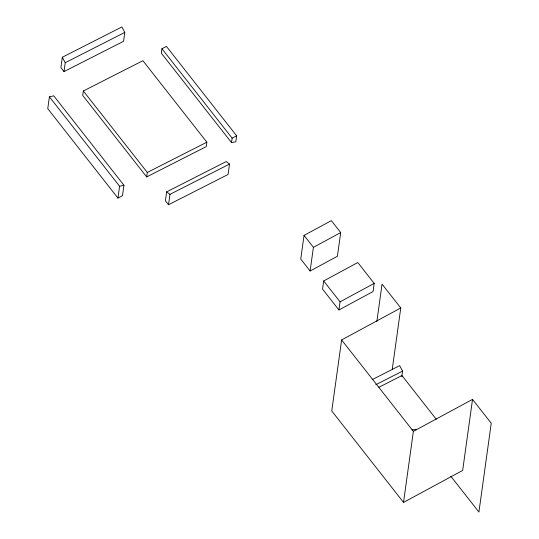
<?xml version="1.0" encoding="UTF-8"?>
<svg xmlns="http://www.w3.org/2000/svg" width="539" height="539" viewBox="0 0 539 539"><rect width="100%" height="100%" fill="white"/><g stroke="black" fill="none" stroke-linecap="round" stroke-linejoin="round"><path stroke-width="0.81" d="M49.399 96.831L47.755 108.669L117.953 198.096L122.501 195.637L123.943 185.268L53.745 95.834L49.399 96.831L119.597 186.258L117.953 198.096M62.322 57.242L60.887 67.618L64.006 71.593L123.559 41.301L124.792 32.407L121.881 26.95L62.322 57.242L65.239 62.692L64.006 71.593M83.343 90.99L82.723 95.437L146.682 176.913L206.235 146.628L206.855 142.181L142.896 60.698L83.343 90.99L147.302 172.467L146.682 176.913M161.929 48.726L161.316 53.166L231.514 142.592L235.833 141.77L236.655 135.848L166.457 46.421L161.929 48.726L232.127 138.152L231.514 142.592M166.639 191.871L165.399 200.764L168.518 204.739L228.078 174.447L229.52 164.072L226.191 161.579L166.639 191.871L169.96 194.363L168.518 204.739M304.043 235.402L300.755 259.084L310.114 271.009L337.414 256.261L340.702 232.578L331.344 220.653L304.043 235.402L313.402 247.327L310.114 271.009M323.676 280.967L322.551 289.106L338.93 309.972L373.055 291.538L374.181 283.399L357.802 262.533L323.676 280.967L340.062 301.833L338.93 309.972M376.862 321.48L382.05 284.134L400.767 307.978L341.618 339.934L331.761 410.981L403.522 502.395L462.664 470.439L472.528 399.392L413.379 431.355L403.522 502.395M392.284 369.114L400.767 307.978M401.784 376.754L402.572 371.095L399.655 365.644L372.112 379.651M313.402 247.327L340.702 232.578M340.062 301.833L374.181 283.399M65.239 62.692L124.792 32.407M147.302 172.467L206.855 142.181M232.127 138.152L236.655 135.848M169.96 194.363L229.52 164.072M375.771 384.725L402.572 371.095M378.877 387.285L401.953 375.542L436.273 419.268M119.597 186.258L123.943 185.268M472.528 399.392L491.245 423.243L478.922 512.05L450.84 476.281M341.618 339.934L413.379 431.355M411.897 429.92A14.519 11.932 11.9 0 1 416.371 429.718"/></g></svg>
